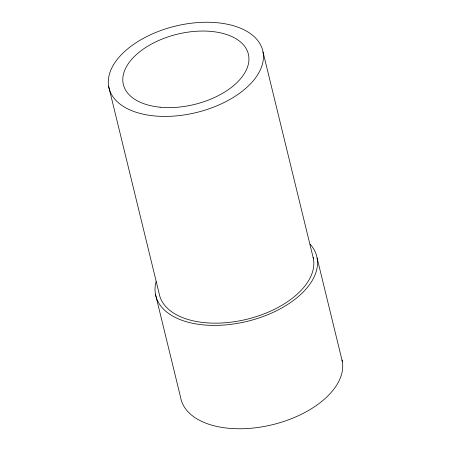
<?xml version="1.0" encoding="UTF-8"?>
<svg xmlns="http://www.w3.org/2000/svg" width="451" height="451" viewBox="0 0 451 451"><rect width="100%" height="100%" fill="white"/><g stroke="black" fill="none" stroke-linecap="round" stroke-linejoin="round"><path stroke-width="0.68" d="M317.092 257.966L342.292 361.336M263.034 52.04A79.111 44.463 -13.7 0 1 154.197 115.907A79.111 44.463 -13.7 0 1 140.379 40.049A79.111 44.463 -13.7 0 1 263.034 52.04L313.434 258.784M108.708 86.626L159.107 293.37A79.111 44.463 -13.7 0 0 245.423 319.607A79.111 44.463 -13.7 0 0 313.157 257.453M155.448 294.193L180.648 397.562A82.86 46.571 -13.7 0 0 270.989 425.056A82.86 46.571 -13.7 0 0 342.021 360.022M310.13 244.188A82.86 46.571 -13.7 0 1 247.255 321.337A82.86 46.571 -13.7 0 1 156.04 281.7M160.116 107.203A64.324 36.153 -13.7 0 0 248.614 55.27A64.324 36.153 -13.7 0 0 148.881 45.523A64.324 36.153 -13.7 0 0 160.116 107.203"/></g></svg>
